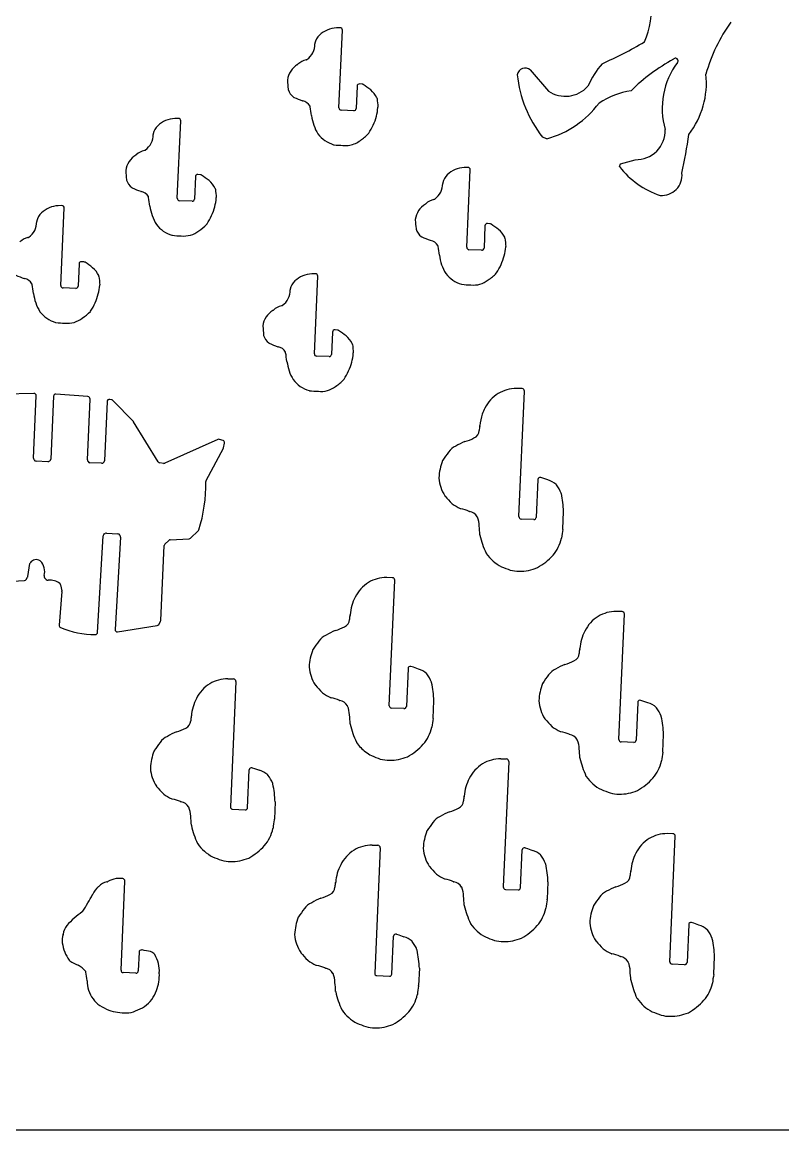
# Model space of a CAD drawing. Extents: x 0 to 821, y 0 to 548.
# Drawn here: x 543.2 to 675.9, y 0 to 193.1 of the extents above; entities that cross this region are included whole.
import ezdxf

# ---------------------------------------------------------------- set-up
doc = ezdxf.new("R2010")
doc.units = 0
doc.header["$MEASUREMENT"] = 0
doc.layers.add('WHITE', color=7, linetype='CONTINUOUS')

msp = doc.modelspace()

# ---------------------------------------------------------------- linework, layer by layer
at = {"layer": 'WHITE', "linetype": 'Continuous'}
for p, q in [((598.653925, 192.160281), (598.023433, 192.149777)), ((598.473925, 178.220281), (599.063746, 191.74046)), ((631.843925, 184.850281), (635.004277, 181.119975)), ((601.633925, 182.000281), (601.463925, 178.090281)), ((602.513925, 182.340281), (602.074144, 182.379606)), ((601.053925, 177.700281), (598.853927, 177.80028)), ((570.453925, 176.370281), (569.823445, 176.360059)), ((570.273925, 162.430281), (570.863746, 175.95046)), ((634.753925, 172.830281), (633.974169, 173.100066)), ((647.413925, 167.960281), (647.603925, 168.470281)), ((647.603925, 168.470281), (650.154254, 169.169629)), ((573.433925, 166.210281), (573.263727, 162.300098)), ((574.313925, 166.550281), (573.874144, 166.589606)), ((620.953925, 167.830281), (620.323433, 167.819777)), ((620.773925, 153.890281), (621.363746, 167.41046)), ((550.143925, 161.160281), (549.51358, 161.149991)), ((549.953925, 147.220281), (550.543863, 160.750346)), ((572.853925, 161.920281), (570.653927, 162.01028)), ((623.943925, 157.660281), (623.773925, 153.750284)), ((624.813925, 158.010281), (624.374414, 158.049818)), ((623.353925, 153.370281), (621.153927, 153.47028)), ((553.123925, 151.000281), (552.953727, 147.090098)), ((553.993925, 151.340281), (553.56409, 151.379879)), ((594.363687, 149.279531), (593.753925, 149.270281)), ((594.183924, 135.340278), (594.763925, 148.860281)), ((552.543925, 146.710281), (550.343925, 146.810281)), ((597.344143, 139.119609), (597.173925, 135.210281)), ((598.213506, 139.459624), (597.783925, 139.500281)), ((596.763725, 134.830099), (594.563925, 134.920281)), ((545.263864, 128.400343), (540.043925, 128.310281)), ((545.193807, 117.119753), (545.663925, 127.990281)), ((548.664143, 127.909609), (548.193925, 116.950281)), ((554.67422, 127.849945), (549.103925, 128.290281)), ((630.363925, 129.250281), (629.423521, 129.270346)), ((629.863925, 106.930281), (630.813746, 128.830474)), ((630.423925, 129.250281), (630.363925, 129.250281)), ((554.583807, 116.839753), (555.043925, 127.430281)), ((558.023768, 126.97963), (557.583925, 116.670281)), ((558.813631, 127.310077), (558.483925, 127.360281)), ((562.603859, 123.49956), (559.033925, 127.190281)), ((566.933546, 116.500495), (562.653925, 123.440281)), ((577.353523, 120.389516), (568.093925, 116.260281)), ((578.244067, 120.210038), (577.633925, 120.400281)), ((575.31383, 113.229723), (578.323925, 118.840281)), ((578.354231, 118.94974), (578.513925, 119.750281)), ((545.303983, 116.809516), (545.243925, 116.920281)), ((547.664079, 116.509511), (545.633925, 116.600281)), ((547.973998, 116.60994), (547.863925, 116.550281)), ((554.693983, 116.529516), (554.633925, 116.640281)), ((557.054079, 116.229511), (555.023925, 116.320281)), ((557.363998, 116.32994), (557.253925, 116.270281)), ((567.874404, 116.219641), (567.223925, 116.310281)), ((633.143925, 113.400281), (632.864116, 106.800458)), ((634.063925, 113.640281), (633.663965, 113.760001)), ((634.903925, 113.320281), (634.063925, 113.640281)), ((632.443925, 106.410281), (630.243927, 106.51028)), ((637.533925, 104.769981), (637.663774, 107.829964)), ((572.583499, 103.190032), (573.903925, 104.449981)), ((556.363857, 86.749988), (557.363925, 103.589981)), ((557.573441, 103.930039), (557.693925, 103.979981)), ((557.893983, 104.030045), (559.923925, 103.909981)), ((560.354406, 103.369956), (559.403925, 87.249981)), ((560.253771, 103.69005), (560.313925, 103.579981)), ((568.123479, 102.150032), (568.793925, 102.789981)), ((569.05435, 102.90003), (572.323925, 103.079981)), ((567.373925, 88.79998), (568.003925, 101.879981)), ((544.223569, 96.509967), (544.563925, 98.729981)), ((541.543514, 95.679987), (543.603925, 95.789981)), ((543.913974, 95.960018), (544.163925, 96.349981)), ((547.113617, 96.280001), (547.393925, 95.959981)), ((549.913767, 95.020013), (550.123925, 93.979981)), ((607.743925, 96.279981), (606.793925, 96.309981)), ((607.233925, 73.95998), (608.193925, 95.869981)), ((607.803925, 96.279981), (607.743925, 96.279981)), ((550.133941, 93.870001), (549.653925, 87.989981)), ((647.803925, 90.379981), (646.864373, 90.39996)), ((647.303925, 68.059981), (648.253746, 89.959974)), ((647.863925, 90.379981), (647.803925, 90.379981)), ((559.864005, 86.829966), (566.733925, 87.919981)), ((567.023723, 88.110008), (567.313925, 88.619981)), ((610.524237, 80.429959), (610.233925, 73.829981)), ((611.473925, 80.669981), (611.033925, 80.799981)), ((612.32402, 80.349972), (611.473925, 80.669981)), ((579.093925, 78.649981), (580.033925, 78.619981)), ((580.483925, 78.199981), (579.533743, 56.29998)), ((580.033925, 78.619981), (580.093746, 78.619972)), ((609.813927, 73.44998), (607.623925, 73.549981)), ((614.903724, 71.80998), (615.033925, 74.829981)), ((650.583925, 74.529981), (650.303925, 67.929984)), ((651.503925, 74.769981), (651.103965, 74.890001)), ((652.343925, 74.449981), (651.503925, 74.769981)), ((649.883925, 67.549981), (647.683927, 67.63998)), ((654.973925, 65.909981), (655.104377, 68.960015)), ((626.693925, 64.689981), (627.643925, 64.669981)), ((628.083925, 64.249981), (627.133924, 42.349978)), ((627.643925, 64.669981), (627.703426, 64.670006)), ((582.533925, 56.169981), (582.824237, 62.769959)), ((583.333925, 63.139981), (583.763925, 63.009981)), ((583.763925, 63.009981), (584.613633, 62.690013)), ((587.333925, 57.169981), (587.203724, 54.14998)), ((579.913925, 55.889981), (582.113927, 55.78998)), ((656.693925, 51.639981), (655.753521, 51.660046)), ((656.193925, 29.319981), (657.143925, 51.219981)), ((656.753925, 51.629981), (656.693925, 51.639981)), ((604.263925, 49.649981), (605.213925, 49.619981)), ((605.663925, 49.199981), (604.703925, 27.29998)), ((605.213925, 49.619981), (605.273746, 49.619972)), ((630.133925, 42.219981), (630.423476, 48.819984)), ((630.933925, 49.179981), (631.363925, 49.049981)), ((631.363925, 49.049981), (632.213456, 48.730013)), ((560.743925, 43.799981), (559.684144, 43.840005)), ((560.453925, 27.839981), (561.133746, 43.379974)), ((634.934817, 43.2307), (634.804325, 40.199981)), ((627.513925, 41.929981), (629.713927, 41.83998)), ((659.483925, 35.789981), (659.194116, 29.189958)), ((660.393925, 36.029981), (659.993477, 36.149983)), ((661.233925, 35.709981), (660.393925, 36.029981)), ((607.703925, 27.169981), (607.993484, 33.770013)), ((608.503925, 34.139981), (608.943925, 34.009981)), ((608.943925, 34.009981), (609.793903, 33.680034)), ((563.593925, 30.989981), (563.454116, 27.709958)), ((564.123925, 31.359981), (564.053857, 31.369973)), ((663.863925, 27.159981), (663.993774, 30.219964)), ((563.033925, 27.319981), (560.833927, 27.41998)), ((612.503925, 28.169981), (612.373724, 25.14998)), ((658.773925, 28.799981), (656.573927, 28.89998)), ((605.093925, 26.889981), (607.283927, 26.78998)), ((0, 0), (820.574183, 0))]:
    msp.add_line(p, q, dxfattribs=at)
for centre, radius, start, end in [((639.525376, 195.338257), 13.4608, 335.189424, 7.391065), ((598.316925, 187.381281), 4.77752, 93.522, 132.917065), ((598.663915, 191.760093), 0.400312, 357.188842, 91.430104), ((689.81922, 176.560304), 28.3463, 144.179566, 164.574072), ((591.093837, 189.25254), 3.161844, 304.267076, 2.136889), ((594.653582, 189.378801), 0.400187, 166.858597, 181.197745), ((597.131292, 188.775642), 2.95024, 134.49401, 166.391641), ((616.172311, 249.824893), 69.8681, 293.823757, 300.605409), ((593.125614, 182.602097), 3.6704, 120.656367, 172.828891), ((591.054986, 186.10818), 0.401517, 299.732986, 312.005053), ((593.411633, 183.654214), 3.00103, 102.850283, 134.086663), ((592.646357, 186.965647), 0.397784, 284.237837, 304.929896), ((655.61168, 176.113001), 14.893785, 138.867888, 156.884643), ((672.590348, 157.641968), 33.0332, 118.508862, 134.532694), ((668.294451, 178.119988), 13.4371, 143.352389, 195.939284), ((657.192363, 186.435954), 0.436439, 317.390035, 147.621542), ((630.980684, 183.719464), 1.422649, 52.642679, 169.017411), ((650.540925, 186.108281), 21.0635, 185.770419, 218.139), ((647.755054, 182.593449), 14.815855, 322.530328, 5.837004), ((589.883846, 183.019498), 0.401995, 174.176924, 185.636173), ((648.599286, 187.370407), 59.2783, 184.247444, 185.702348), ((602.034674, 181.980305), 0.401247, 84.354853, 177.146459), ((602.463925, 181.944281), 0.399157, 54.7493, 82.803765), ((592.232131, 166.479667), 18.942, 51.576377, 56.473232), ((637.966455, 185.590592), 5.36292, 236.472013, 317.392712), ((590.017052, 181.499785), 0.40319, 182.743905, 192.82358), ((592.073925, 182.110281), 2.54804, 195.945, 232.815313), ((590.749542, 180.412529), 0.396081, 237.017922, 249.974266), ((600.034287, 201.015669), 22.9936, 245.814278, 249.771552), ((601.316238, 178.076654), 4.21195, 26.565833, 50.347081), ((604.724076, 179.779749), 0.402241, 5.737324, 26.678211), ((741.973993, 192.065899), 137.396511, 185.11347, 185.729), ((651.357239, 167.905181), 13.4245, 98.281445, 124.034557), ((592.244019, 179.813389), 0.406005, 246.776807, 255.792022), ((591.797523, 177.577981), 1.874196, 29.812599, 79.335176), ((593.074925, 178.306281), 0.403778, 9.115457, 30.2618), ((442.116508, 155.632034), 153.05555, 7.968397, 8.543594), ((598.873925, 178.200281), 0.4005, 177.137595, 267.138), ((601.063925, 178.100281), 0.400125, 268.567904, 358.568), ((595.295374, 179.127029), 10.0053, 346.258277, 355.087781), ((604.873852, 178.309571), 0.392046, 354.248292, 5.994537), ((630.384083, 189.000323), 16.750099, 285.122555, 323.470561), ((570.108491, 171.587374), 4.78119, 93.417906, 132.727792), ((570.463915, 175.970093), 0.400312, 357.188842, 91.430104), ((601.701925, 177.856281), 8.07069, 187.165, 211.408676), ((594.452925, 179.769281), 10.9843, 326.894, 344.047407), ((568.935337, 172.991704), 2.95499, 134.494038, 166.325836), ((650.304619, 174.24029), 5.07289, 268.301457, 2.142176), ((562.894437, 173.462949), 3.161844, 304.253917, 2.126395), ((566.454925, 173.599281), 0.401271, 166.895, 182.716), ((599.114517, 176.99952), 5.45095, 217.909861, 253.256028), ((599.634879, 175.731362), 4.09664, 280.251354, 308.837037), ((598.798697, 178.039521), 6.4681, 301.766784, 318.106414), ((603.328666, 173.996198), 0.396415, 315.925124, 325.166737), ((577.796383, 184.74734), 82.477125, 347.453068, 352.21854), ((562.832459, 170.29964), 0.397347, 303.869682, 317.170688), ((565.195925, 167.865281), 2.99615, 102.565, 133.753499), ((564.445317, 171.175381), 0.398163, 284.368095, 305.074519), ((597.632297, 172.173111), 0.40319, 257.367809, 267.366615), ((599.44925, 186.626994), 14.9696, 262.957032, 268.908009), ((599.628925, 175.730281), 4.09664, 263.483, 280.336), ((564.924925, 166.811281), 3.67103, 120.642, 172.660059), ((561.683708, 167.238173), 0.401995, 173.987002, 185.420646), ((620.401511, 171.562114), 59.2787, 184.219821, 185.684541), ((573.834674, 166.190305), 0.401247, 84.354853, 177.146459), ((574.279925, 166.148281), 0.403435, 57.9645, 85.165594), ((563.958444, 150.743467), 18.9462, 51.302863, 56.21531), ((619.447357, 164.455716), 2.95375, 134.845475, 166.601178), ((620.617733, 163.051331), 4.77752, 93.531719, 132.919564), ((620.963915, 167.430093), 0.400312, 357.188842, 91.430104), ((659.197745, 177.056218), 14.88605, 217.664572, 251.617715), ((654.77756, 166.464309), 3.54518, 265.563816, 5.921846), ((561.81703, 165.710233), 0.40319, 182.80757, 192.94972), ((563.866925, 166.330281), 2.54403, 196.215, 232.936358), ((562.584333, 164.613754), 0.401341, 231.35314, 244.872064), ((571.841499, 185.222428), 22.9936, 245.794576, 249.751318), ((573.12108, 162.29097), 4.20586, 26.543624, 50.370258), ((613.405401, 164.922605), 3.160437, 304.249739, 1.950667), ((616.963925, 165.049281), 0.400374, 166.877, 182.734), ((563.975141, 164.038193), 0.399006, 256.724878, 265.546704), ((563.592431, 161.802156), 1.871583, 29.368721, 79.167944), ((564.880034, 162.512723), 0.401165, 11.164578, 31.115837), ((413.915375, 139.852986), 153.05654, 7.967985, 8.543234), ((570.673925, 162.410281), 0.4005, 177.137595, 267.138), ((572.864112, 162.320276), 0.400125, 268.541115, 357.109325), ((567.097925, 163.354281), 10.0042, 346.212, 354.988088), ((576.524028, 163.990224), 0.402241, 5.669314, 26.623962), ((713.773993, 176.275899), 137.396511, 185.11347, 185.729), ((576.673852, 162.519571), 0.392046, 354.248292, 5.994537), ((615.711663, 159.324221), 3.00103, 102.850871, 134.090293), ((614.95854, 162.642197), 0.40136, 282.3217, 304.193092), ((549.791925, 156.389281), 4.76884, 93.3461, 132.77), ((550.143925, 160.760281), 0.400062, 358.577, 90), ((573.502035, 162.075401), 8.07069, 187.158704, 211.4031), ((566.248925, 163.971281), 10.9829, 326.941, 344.141118), ((615.420317, 158.264513), 3.6661, 120.611124, 172.700958), ((613.330925, 161.750281), 0.398573, 303.954084, 317.243), ((546.143517, 158.387548), 0.400374, 166.622322, 182.454689), ((548.62129, 157.785639), 2.950204, 134.496028, 166.383497), ((612.183846, 158.689498), 0.401995, 174.176924, 185.636173), ((670.901787, 163.006593), 59.2783, 184.214672, 185.670359), ((542.580445, 158.254954), 3.165171, 304.287866, 2.090276), ((570.908925, 161.213281), 5.44309, 217.894, 253.294011), ((571.434925, 159.943281), 4.09046, 263.386, 308.906121), ((570.621175, 162.268207), 6.46391, 301.556198, 317.850081), ((575.126991, 158.204458), 0.396415, 316.274106, 325.527493), ((612.303284, 157.226597), 0.39727, 191.17508, 201.647109), ((614.377867, 157.764487), 2.53787, 195.645828, 232.528897), ((624.344425, 157.650318), 0.400624, 85.707009, 178.575011), ((624.774134, 157.610135), 0.402119, 55.229128, 84.321156), ((614.485925, 142.183281), 18.9448, 51.4063, 56.277834), ((623.615925, 153.747281), 4.21195, 26.5563, 50.350077), ((544.888925, 152.657281), 2.99727, 102.827, 133.81044), ((544.139925, 155.968281), 0.397347, 282.140744, 304.249), ((569.487925, 156.370281), 0.39727, 248.797, 259.301738), ((571.151925, 170.853281), 14.9745, 263.336, 269.280117), ((613.050997, 156.081581), 0.396081, 236.766802, 249.682689), ((622.28409, 176.709992), 22.9957, 245.952462, 249.933234), ((614.551768, 155.470622), 0.393395, 246.344346, 255.641148), ((614.095704, 153.248666), 1.875434, 29.766829, 78.979645), ((627.022925, 155.453281), 0.401793, 3.79262, 26.154352), ((764.176395, 168.838733), 137.403499, 185.579321, 186.191461), ((615.374925, 153.976281), 0.403778, 9.053019, 30.2618), ((464.425927, 131.307187), 153.045508, 7.966975, 8.542045), ((621.173925, 153.870281), 0.4005, 177.137595, 267.138), ((623.373925, 153.770281), 0.4005, 267.137595, 357.138), ((617.615925, 154.861281), 10.0006, 345.872, 354.715819), ((627.174117, 153.982158), 0.401995, 354.020056, 5.344614), ((553.519746, 150.986301), 0.396068, 83.571572, 177.977228), ((553.972604, 150.947115), 0.393743, 57.590876, 86.89601), ((543.729081, 135.474196), 18.9501, 51.62349, 56.517065), ((624.001925, 153.526281), 8.07069, 187.165, 211.408676), ((616.749195, 155.409155), 10.9795, 327.067, 344.203204), ((551.396925, 170.067281), 22.9889, 246.157, 250.105258), ((552.779479, 147.108191), 4.21286, 26.070512, 49.887155), ((556.216077, 148.782644), 0.390089, 5.430838, 26.984399), ((693.376732, 161.973038), 137.40335, 185.493275, 186.108764), ((594.015317, 144.496302), 4.781129, 93.134017, 132.522638), ((594.363915, 148.87908), 0.400451, 357.309285, 90.032624), ((621.414049, 152.670121), 5.45095, 217.917869, 253.263362), ((621.122269, 153.718651), 6.46426, 301.543619, 317.967304), ((625.637357, 149.666881), 0.397971, 316.009764, 325.254069), ((543.730973, 148.814404), 0.396548, 246.669136, 255.900053), ((543.287925, 146.587281), 1.87481, 29.828928, 79.3512), ((544.557691, 147.344802), 0.397281, 5.111792, 26.139583), ((393.754132, 123.645747), 153.050777, 8.345428, 8.921185), ((550.353925, 147.210281), 0.400125, 178.567904, 268.568), ((552.554112, 147.110276), 0.400125, 268.541115, 357.109325), ((546.795766, 148.200649), 10.0006, 345.87573, 354.719506), ((556.353804, 147.313871), 0.401528, 355.200835, 5.319851), ((592.845925, 145.903281), 2.955144, 134.250347, 166.356), ((619.933621, 147.834586), 0.394738, 256.925264, 267.117759), ((621.745598, 162.297444), 14.9696, 262.971115, 268.920665), ((621.934298, 151.400122), 4.09675, 263.402664, 308.848344), ((553.192035, 146.865401), 8.07069, 187.158704, 211.4031), ((545.925925, 148.732281), 10.9781, 327.107, 344.292593), ((586.805525, 146.373689), 3.16073, 304.229836, 2.113717), ((590.364825, 146.508855), 0.401152, 166.81629, 182.65598), ((589.116524, 140.781962), 2.991813, 102.791579, 134.103495), ((588.351874, 144.084483), 0.398306, 284.87455, 305.554479), ((550.599121, 146.003028), 5.44309, 217.890634, 253.292691), ((551.121925, 144.742281), 4.09932, 263.438, 308.859748), ((550.312925, 147.059281), 6.46391, 301.538, 317.827401), ((554.808925, 142.996281), 0.404198, 316.797, 326.020041), ((588.835142, 139.72141), 3.67123, 120.648102, 172.671431), ((586.766925, 143.229281), 0.401105, 299.381, 311.81475), ((549.129984, 141.172017), 0.394089, 255.95233, 264.836207), ((550.923489, 155.637581), 14.9702, 262.982393, 268.966461), ((585.593925, 140.150281), 0.40196, 174.370833, 185.711), ((644.315118, 144.422946), 59.278281, 184.172122, 185.637175), ((597.745572, 139.100218), 0.401897, 84.524001, 177.234532), ((598.192032, 139.056597), 0.403599, 58.372514, 86.949944), ((587.871037, 123.65139), 18.946322, 51.312931, 56.225893), ((585.726635, 138.627037), 0.404018, 183.81954, 193.827093), ((587.770246, 139.23417), 2.535526, 196.112981, 232.987093), ((586.493335, 137.524546), 0.401812, 231.622069, 245.02591), ((595.740623, 158.137314), 22.993774, 245.823878, 249.781271), ((597.02528, 135.195571), 4.21384, 26.563566, 50.356478), ((587.892959, 136.946267), 0.398375, 255.596127, 264.318105), ((587.503345, 134.710535), 1.87235, 29.425079, 79.220886), ((588.777755, 135.450622), 0.399176, 7.099332, 26.766431), ((437.970236, 111.785498), 153.052, 8.338213, 8.913537), ((594.583925, 135.320281), 0.4005, 177.138, 267.137595), ((596.774112, 135.230276), 0.400312, 268.513129, 357.136943), ((591.012925, 136.295281), 10.001794, 345.906403, 354.805), ((600.433792, 136.902633), 0.401761, 5.485623, 26.19154), ((737.678712, 149.244779), 137.397, 185.137652, 185.753755), ((600.574038, 135.431381), 0.401774, 354.039744, 5.556114), ((597.412226, 134.971849), 8.068987, 187.057092, 210.968096), ((590.153914, 136.869805), 10.980366, 327.006122, 344.089934), ((594.819925, 134.122281), 5.442831, 217.354581, 253.275), ((595.330925, 132.849281), 4.094583, 263.591816, 308.397), ((594.520574, 135.168675), 6.466091, 301.240918, 317.972553), ((599.031927, 131.109069), 0.397126, 317.292083, 326.599082), ((545.263925, 128.000281), 0.400125, 358.567904, 90.0087), ((549.065572, 127.890218), 0.401897, 84.524001, 177.234532), ((554.64394, 127.450592), 0.4005, 357.093044, 85.664073), ((593.405307, 129.276797), 0.397172, 247.545535, 256.698133), ((595.173881, 144.151091), 15.373737, 263.051178, 268.882032), ((629.515737, 123.080779), 6.23964, 121.520753, 153.656006), ((629.437998, 123.011283), 6.25908, 90.132522, 120.581488), ((630.413915, 128.850094), 0.400312, 357.190776, 88.567254), ((558.42159, 126.967175), 0.398018, 80.989691, 178.206709), ((558.746321, 126.923852), 0.392046, 42.811242, 80.113899), ((630.860925, 122.279281), 7.80174, 152.765, 161.23), ((630.841981, 122.234558), 7.798345, 160.874101, 175.914397), ((562.326262, 123.214328), 0.398016, 34.589742, 45.777124), ((621.522756, 121.979217), 1.410997, 290.786474, 359.231686), ((625.405245, 121.968082), 2.47163, 162.786653, 180.180484), ((622.664472, 122.827032), 0.400682, 341.442558, 354.720683), ((577.50816, 120.018871), 0.401609, 71.750687, 112.646424), ((578.123963, 119.830466), 0.398121, 348.380562, 72.441574), ((624.415661, 109.980768), 10.7855, 111.721366, 121.166212), ((618.272922, 127.485568), 7.788091, 286.033753, 298.788551), ((577.956629, 119.000902), 0.40088, 336.379808, 352.667587), ((644.939925, 97.524881), 34.2702, 142.935, 145.83501), ((620.039323, 116.496013), 2.96926, 113.951291, 145.443375), ((545.592936, 117.114002), 0.39917, 179.174559, 209.032818), ((545.655503, 116.999065), 0.399368, 208.334815, 266.902776), ((547.686384, 116.910369), 0.401478, 266.815246, 296.245474), ((547.792925, 116.968281), 0.401404, 296.808, 357.429845), ((554.982936, 116.834002), 0.39917, 179.174559, 209.032818), ((555.045503, 116.719065), 0.399368, 208.334815, 266.902776), ((557.076384, 116.630369), 0.401478, 266.815246, 296.245474), ((557.182925, 116.688281), 0.401404, 296.808, 357.429845), ((567.277032, 116.708104), 0.401352, 211.149455, 262.396294), ((567.914469, 116.61643), 0.398807, 264.234266, 296.742514), ((625.346314, 113.242274), 9.45398, 158.608469, 177.162506), ((616.915036, 116.552921), 0.396081, 146.717088, 159.672956), ((548.852057, 112.658694), 26.414362, 342.28222, 0.827301), ((575.662752, 113.03597), 0.399108, 150.95691, 179.409753), ((616.303925, 113.685281), 0.40078, 176.424, 183.571343), ((622.639993, 114.201432), 6.75773, 184.592784, 212.705363), ((633.542925, 113.379281), 0.399498, 72.3633, 176.987212), ((634.095288, 110.114886), 3.30582, 46.423368, 75.841211), ((636.115183, 112.208836), 0.396989, 41.190878, 49.297955), ((632.136925, 109.085281), 5.45449, 20.5481, 38.359594), ((617.30437, 110.725392), 0.392102, 206.554748, 215.075719), ((637.834053, 128.702862), 27.6783, 221.121335, 224.769391), ((636.87858, 110.846688), 0.396548, 13.651706, 22.708428), ((618.160861, 106.903615), 19.5249, 2.719391, 11.93164), ((618.491123, 109.462628), 0.397555, 219.401514, 229.675259), ((624.48188, 118.174779), 10.9687, 235.276065, 243.713819), ((619.823281, 108.688509), 0.40102, 240.257994, 255.648563), ((618.45771, 101.595638), 6.822881, 66.453031, 79.305217), ((621.323005, 108.225148), 0.39989, 249.575749, 261.48911), ((620.873226, 105.849799), 2.018024, 32.036568, 78.839742), ((622.241975, 106.714687), 0.398997, 21.352817, 31.016037), ((618.913925, 105.288281), 4.01966, 0.024415, 23.0167), ((630.263925, 106.910281), 0.4005, 177.137595, 267.138), ((632.463737, 106.81029), 0.4005, 267.164454, 358.593324), ((573.635429, 104.743328), 0.397671, 312.467303, 341.940212), ((584.134506, 101.46729), 38.98689, 3.37132, 5.62695), ((649.41084, 102.201736), 12.148241, 168.084476, 175.286397), ((637.136256, 104.802624), 0.399006, 346.573322, 355.307296), ((557.767421, 103.575952), 0.40374, 118.715261, 178.008762), ((557.886925, 103.633281), 0.3968, 88.9808, 119.103691), ((559.894925, 103.509281), 0.401748, 26.7367, 85.86053), ((559.953859, 103.401666), 0.4018, 355.47357, 26.345955), ((569.070534, 102.498565), 0.401791, 92.308454, 133.506827), ((572.306925, 103.481481), 0.40186, 272.424525, 313.5), ((623.443691, 103.722468), 0.391567, 174.502721, 184.796326), ((638.651009, 107.278264), 16.005, 192.956631, 204.819444), ((630.536459, 104.694808), 6.93209, 319.579192, 347.123765), ((636.905844, 103.249349), 0.400888, 345.654394, 352.931747), ((568.405389, 101.863737), 0.401793, 134.557892, 177.683067), ((624.478925, 100.753081), 0.403771, 208.567, 218.817379), ((630.139925, 104.693781), 7.30042, 215.062, 242.812855), ((544.954511, 98.681101), 0.393633, 144.445324, 172.866815), ((545.655925, 98.170281), 1.261331, 58.0024, 144.094386), ((546.097925, 98.905281), 0.404034, 42.8462, 55.929054), ((544.533008, 97.363575), 2.60058, 344.073261, 44.303912), ((627.756925, 107.552281), 10.9074, 299.292, 317.6186), ((547.413874, 96.538408), 0.396142, 163.645332, 220.715867), ((652.391925, 163.091281), 69.754, 248.48, 249.842277), ((629.905925, 103.528481), 6.11851, 255.31, 269.98083), ((630.04167, 105.107467), 7.69866, 268.974453, 293.353868), ((543.589925, 96.183281), 0.393549, 272.038653, 325.434), ((543.83155, 96.565003), 0.395863, 327.099979, 352.008343), ((547.701056, 96.217023), 0.400501, 219.926419, 277.551284), ((548.137809, 93.286278), 2.56267, 50.020425, 98.620615), ((549.518819, 94.949168), 0.401252, 10.169496, 48.56382), ((606.900097, 90.136987), 6.236918, 121.584257, 153.806576), ((606.802925, 90.039881), 6.270106, 90.082241, 120.363), ((607.793925, 95.879981), 0.400125, 358.567904, 88.5679), ((549.734925, 93.889181), 0.399457, 357.248, 13.138678), ((608.212349, 89.273191), 7.798155, 152.367371, 175.905161), ((598.890925, 89.014881), 1.413472, 292.61, 359.396639), ((602.776725, 89.013379), 2.472443, 162.909978, 180.31013), ((600.036842, 89.873693), 0.39965, 340.451092, 353.728991), ((646.983783, 84.20632), 6.266826, 121.668068, 153.730075), ((646.861138, 84.136581), 6.26338, 89.970403, 120.378163), ((647.853925, 89.979781), 0.400312, 357.164, 88.568619), ((550.054934, 87.958607), 0.402235, 175.526419, 246.421886), ((555.961612, 102.068612), 15.698631, 247.262906, 270.046139), ((559.800925, 87.222781), 0.397931, 176.08057, 279.123), ((566.681925, 88.315381), 0.398805, 277.492109, 329), ((566.977925, 88.831981), 0.397291, 327.750026, 355.38), ((601.772925, 77.009581), 10.785486, 111.421325, 120.84), ((595.6812, 94.541147), 7.79429, 286.032243, 298.785214), ((648.28707, 83.381637), 7.80221, 152.535395, 176.043626), ((555.968925, 86.765181), 0.395231, 270.77264, 357.797), ((622.295882, 64.534385), 34.27515, 142.856817, 145.779177), ((597.422165, 83.536484), 2.976709, 113.319314, 145.324278), ((602.715546, 80.279914), 9.45365, 158.595772, 177.150034), ((594.296828, 83.586296), 0.408975, 146.80955, 159.431294), ((638.963038, 83.109024), 1.410717, 290.77855, 359.227187), ((642.843775, 83.100495), 2.47017, 162.823211, 180.243518), ((640.105498, 83.959846), 0.399949, 341.053462, 354.277229), ((641.851925, 71.108881), 10.7855, 111.7, 121.142558), ((635.711249, 88.615086), 7.788475, 286.045749, 298.801044), ((593.674083, 80.727663), 0.401114, 176.813838, 183.956949), ((600.009925, 81.241981), 6.75777, 184.60027, 212.712), ((610.921925, 80.418281), 0.397793, 73.647037, 178.318), ((611.473252, 77.15027), 3.310877, 46.451906, 75.110158), ((613.448556, 79.294827), 0.398244, 32.701562, 39.843932), ((609.502193, 76.122365), 5.459584, 20.563092, 38.351943), ((662.448925, 58.751281), 34.2733, 143.12, 146.033547), ((637.471582, 77.61983), 2.97206, 113.761777, 145.10439), ((579.200097, 72.476987), 6.236918, 121.584257, 153.806576), ((579.102925, 72.379881), 6.27017, 90.082241, 120.363), ((580.083916, 78.219603), 0.40049, 357.191609, 88.593472), ((594.681116, 77.772174), 0.400914, 207.027561, 215.389772), ((615.209211, 95.726521), 27.670888, 221.090034, 224.737383), ((614.249415, 77.883013), 0.396871, 14.14684, 23.298052), ((595.529835, 73.955679), 19.523676, 2.566657, 11.895409), ((642.783925, 74.369781), 9.45216, 158.591, 177.087958), ((634.355925, 77.683981), 0.396081, 146.952, 159.907754), ((595.838908, 76.534917), 0.403212, 224.933072, 236.159673), ((601.888408, 85.182846), 10.956958, 235.06771, 243.466329), ((597.188698, 75.724478), 0.395884, 240.486711, 256.220559), ((595.823925, 68.626881), 6.832271, 66.4502, 79.283308), ((580.512349, 71.613191), 7.798155, 152.367371, 175.905161), ((598.731925, 75.243181), 0.395577, 243.220621, 255.644), ((598.255925, 72.888281), 2.007572, 32.2654, 79.149499), ((599.609858, 73.747668), 0.403887, 22.155154, 31.712347), ((596.283917, 72.32899), 4.01971, 0.441626, 23.005653), ((607.633925, 73.949981), 0.400125, 178.568, 268.567904), ((609.833925, 73.849981), 0.4005, 267.138, 357.137595), ((633.743925, 74.819981), 0.401123, 175.711, 184.277385), ((640.082967, 75.332457), 6.76084, 184.601544, 212.699762), ((650.982925, 74.509281), 0.399498, 72.3633, 177.030175), ((651.535925, 71.244481), 3.30582, 46.4386, 75.85236), ((653.553429, 73.340553), 0.396989, 40.805129, 48.963304), ((649.577334, 70.214389), 5.45449, 20.560343, 38.367133), ((575.076725, 71.353379), 2.472443, 162.909978, 180.31013), ((572.336842, 72.213693), 0.39965, 340.451092, 353.728991), ((561.500135, 68.569166), 38.9881, 3.280208, 5.579675), ((626.780412, 69.232889), 12.148, 168.090127, 175.244445), ((614.503661, 71.830251), 0.400576, 346.965483, 357.09938), ((634.74437, 71.855292), 0.392102, 206.554748, 215.075719), ((655.275509, 89.831095), 27.6783, 221.116753, 224.765112), ((654.326478, 71.95947), 0.396447, 17.696079, 25.472251), ((635.599987, 68.043755), 19.5259, 2.689615, 11.92969), ((567.980965, 76.88108), 7.794344, 286.034779, 298.786972), ((571.190925, 71.354881), 1.41353, 292.61, 359.396639), ((600.823994, 70.820044), 0.400136, 182.866692, 193.007328), ((616.032606, 74.311514), 16.004374, 192.931414, 204.794335), ((607.914558, 71.731753), 6.923112, 319.440449, 347.13213), ((614.277738, 70.296475), 0.400493, 344.57479, 351.89596), ((635.928925, 70.594981), 0.397555, 219.898, 230.089555), ((641.926925, 79.301781), 10.9687, 235.244, 243.682303), ((569.722165, 65.876484), 2.976709, 113.319314, 145.324278), ((574.072925, 59.349581), 10.7855, 111.420824, 120.84), ((637.262925, 69.822381), 0.404701, 240.552, 255.833366), ((635.896199, 62.726297), 6.822514, 66.437847, 79.291722), ((638.759925, 69.355881), 0.39989, 250.046, 261.934804), ((638.312925, 66.980581), 2.01761, 32.005992, 78.8287), ((639.682212, 67.843777), 0.399108, 21.486848, 31.108604), ((636.353925, 66.417892), 4.019812, 0.030451, 23.021794), ((647.703925, 68.039981), 0.4005, 177.137595, 267.138), ((649.903925, 67.949981), 0.4005, 267.137595, 357.138), ((575.015546, 62.619916), 9.45365, 158.595792, 177.150044), ((566.588849, 65.930337), 0.400087, 146.668405, 159.571978), ((594.595882, 46.874385), 34.27515, 142.856817, 145.779177), ((601.874031, 67.750203), 0.399832, 202.083583, 211.720516), ((607.517729, 71.715861), 7.296841, 214.909792, 232.978235), ((607.498925, 71.729581), 7.29651, 233.161, 242.627), ((605.134925, 74.590581), 10.899927, 299.028866, 317.524), ((601.575499, 62.5975), 38.986086, 3.371081, 5.626808), ((666.849287, 63.327562), 12.147616, 168.063698, 175.219562), ((654.575413, 65.928973), 0.398964, 347.111393, 357.271394), ((629.877816, 130.086752), 69.756874, 248.35187, 249.707145), ((607.272347, 70.568936), 6.118924, 254.962924, 269.918411), ((607.416925, 72.148581), 7.700089, 268.859298, 292.988), ((626.789925, 58.515481), 6.23255, 121.493149, 153.669), ((626.700925, 58.429181), 6.26085, 90.064061, 120.386), ((627.688893, 64.274482), 0.39579, 356.450827, 87.895729), ((640.894025, 64.909421), 0.400372, 182.78318, 192.91111), ((656.103609, 68.381362), 16.0012, 192.860075, 204.680198), ((647.976117, 65.824407), 6.93209, 319.583542, 347.127025), ((654.344925, 64.375681), 0.400646, 346.184, 354.877905), ((565.974083, 63.067663), 0.401114, 176.813838, 183.956949), ((572.313845, 63.572384), 6.760916, 184.516543, 212.699521), ((583.221925, 62.758281), 0.397859, 73.647037, 178.318), ((583.765192, 59.494626), 3.306108, 46.429284, 75.129921), ((585.783063, 61.590977), 0.396802, 40.747987, 48.897421), ((581.802193, 58.462365), 5.459584, 20.563092, 38.351943), ((566.956881, 60.136116), 0.396569, 213.037338, 220.231338), ((587.507947, 78.06797), 27.671011, 221.093817, 224.741356), ((586.549415, 60.223013), 0.396871, 14.14684, 23.298052), ((567.829835, 56.295679), 19.523676, 2.566657, 11.895409), ((628.114925, 57.663281), 7.80011, 152.375563, 175.981), ((641.931605, 61.864496), 0.402655, 204.110523, 215.624248), ((647.579925, 65.823781), 7.30042, 215.062, 242.812855), ((645.197444, 68.682972), 10.9074, 299.28887, 317.614077), ((568.158001, 58.846084), 0.397811, 220.045165, 230.306033), ((574.152925, 67.544281), 10.9602, 235.239278, 243.685), ((622.674208, 57.391998), 2.470444, 162.862204, 180.046269), ((619.936702, 58.253298), 0.39965, 340.51121, 353.775991), ((669.831925, 124.221281), 69.754, 248.48, 249.842277), ((647.345925, 64.658481), 6.11851, 255.31, 269.980657), ((647.478925, 66.247081), 7.70825, 268.996, 293.345454), ((569.489305, 58.064132), 0.395693, 240.457872, 256.1233), ((568.123925, 50.966881), 6.83218, 66.4502, 79.283308), ((571.031925, 57.583181), 0.395572, 243.220621, 255.644), ((570.555925, 55.228281), 2.00751, 32.2654, 79.149499), ((571.909858, 56.087668), 0.403887, 22.155154, 31.712347), ((568.583917, 54.66899), 4.01971, 0.441626, 23.005653), ((579.933925, 56.289781), 0.400312, 178.54, 267.136165), ((582.133925, 56.189981), 0.4005, 267.138, 357.137595), ((615.543228, 62.905577), 7.78996, 286.334335, 299.116581), ((618.794925, 57.401781), 1.40886, 292.485, 359.521022), ((533.800135, 50.909166), 38.9881, 3.280208, 5.579675), ((586.803661, 54.170251), 0.400576, 346.965483, 357.09938), ((617.322146, 51.926476), 2.976698, 113.318962, 145.323943), ((621.621925, 45.374881), 10.7807, 111.139018, 120.54), ((573.123994, 53.160044), 0.400136, 182.866692, 193.007328), ((588.337738, 56.610604), 16.000273, 192.784521, 204.639958), ((580.206437, 54.075711), 6.931868, 319.458465, 347.115491), ((586.577831, 52.63681), 0.400449, 344.530076, 351.846606), ((599.080412, 51.572889), 12.148, 168.090127, 175.244445), ((614.183824, 51.952842), 0.405984, 144.285505, 155.686362), ((642.258408, 33.011552), 34.272526, 143.036092, 145.973118), ((622.615635, 48.670141), 9.453727, 158.597322, 177.151437), ((655.855925, 45.482481), 6.23517, 121.655, 153.753), ((655.767162, 45.400981), 6.25908, 90.124874, 120.571758), ((656.743925, 51.229981), 0.400125, 358.568, 88.567904), ((574.148925, 50.133081), 0.403771, 208.589125, 218.813), ((579.819925, 54.054981), 7.29788, 214.895826, 242.359), ((577.435925, 56.929281), 10.8983, 299.027586, 317.525), ((604.36027, 43.465692), 6.232766, 121.500747, 153.67215), ((604.288925, 43.384181), 6.26584, 90.228604, 120.555), ((605.263916, 49.219603), 0.40049, 357.191609, 88.593472), ((613.574083, 49.117663), 0.401114, 176.813838, 183.956949), ((619.913845, 49.622384), 6.760916, 184.516543, 212.699521), ((630.821048, 48.798144), 0.398171, 73.531516, 176.855731), ((631.394665, 45.528087), 3.304958, 46.869028, 75.655808), ((602.004051, 112.494114), 69.759308, 248.497386, 249.85954), ((579.575331, 52.908133), 6.118126, 254.927176, 269.890452), ((579.716925, 54.488581), 7.70012, 268.859298, 292.988), ((633.33148, 47.710982), 0.395704, 26.892304, 35.367308), ((629.406688, 44.506111), 5.454284, 20.541905, 38.345571), ((634.157404, 46.246606), 0.396657, 18.125574, 25.917831), ((615.429792, 42.337902), 19.525446, 2.620753, 11.917619), ((657.171609, 44.621779), 7.798158, 152.356061, 175.895301), ((605.681925, 42.612381), 7.79779, 152.359483, 175.899), ((614.579447, 46.147741), 0.397063, 206.606411, 215.006932), ((635.114634, 64.110635), 27.677748, 221.08905, 224.736056), ((615.735925, 44.907981), 0.396282, 224.564467, 235.85), ((621.788747, 53.573501), 10.966388, 235.094226, 243.491726), ((651.735925, 44.360781), 2.47163, 162.84, 180.249886), ((648.994789, 45.217754), 0.400452, 341.397986, 354.585124), ((558.472301, 40.68915), 2.60341, 100.370421, 137.141003), ((557.952925, 43.645981), 0.399104, 277.301536, 296.896131), ((560.524925, 39.067981), 4.85231, 101.067, 119.528), ((559.68207, 43.440984), 0.399026, 89.702254, 102.825904), ((560.733925, 43.399781), 0.400312, 357.164, 88.568619), ((600.245925, 42.350781), 2.47163, 162.839368, 180.25), ((597.508591, 43.209718), 0.397495, 340.958833, 354.270943), ((617.058319, 44.124603), 0.399849, 245.759052, 260.74008), ((615.684925, 37.029081), 6.82755, 66.0756, 78.946176), ((618.590402, 43.645707), 0.399786, 250.006099, 261.810762), ((618.145925, 41.275281), 2.0124, 31.9428, 78.897024), ((644.638925, 49.890181), 7.79267, 285.748853, 298.471), ((647.84909, 44.362244), 1.415325, 290.89169, 359.504383), ((468.319109, 89.89254), 99.948794, 328.802424, 330.726477), ((555.141382, 41.190036), 0.400636, 334.829318, 342.566462), ((558.647003, 39.800734), 3.37144, 129.023842, 157.884328), ((556.257837, 42.724032), 0.404243, 311.216874, 319.216653), ((593.11469, 47.856005), 7.78996, 286.323137, 299.109618), ((596.360925, 42.354881), 1.41353, 292.61, 359.396639), ((619.525925, 42.109381), 0.400654, 26.7908, 35.136367), ((616.181925, 40.717781), 4.02166, 0.316768, 23.012229), ((581.398925, 36.970381), 38.9873, 3.24895, 5.548532), ((627.533925, 42.329981), 0.4005, 177.138, 267.137595), ((629.733925, 42.239981), 0.4005, 267.138, 357.137595), ((671.27166, 19.917178), 34.2702, 142.939814, 145.840233), ((646.374624, 38.880647), 2.97667, 113.997658, 145.416178), ((650.741925, 32.368881), 10.7855, 111.7, 121.142447), ((594.892146, 36.876476), 2.976698, 113.318962, 145.323943), ((599.191925, 30.324881), 10.7807, 111.139018, 120.54), ((620.72374, 39.204583), 0.400936, 183.520105, 193.647564), ((635.920097, 42.710936), 15.996543, 193.009241, 204.84432), ((634.175242, 38.666961), 0.400446, 345.987134, 354.704464), ((646.679925, 37.620581), 12.148, 168.079, 175.233569), ((634.406423, 40.223273), 0.398583, 346.452778, 356.649911), ((651.676308, 35.63186), 9.45398, 158.608374, 177.161811), ((643.245121, 38.942751), 0.396081, 146.739472, 159.708336), ((561.211106, 26.796461), 13.4916, 123.858701, 139.099708), ((553.473662, 38.33981), 0.405097, 303.002121, 327.135434), ((600.185546, 33.619914), 9.45365, 158.595772, 177.150034), ((591.766828, 36.926296), 0.408975, 146.80955, 159.431294), ((619.765882, 17.874385), 34.27515, 142.856817, 145.779177), ((627.806597, 40.115898), 6.931754, 319.454732, 347.113692), ((552.791535, 33.98474), 2.42248, 137.221254, 176.326036), ((621.770925, 36.135981), 0.394975, 201.705083, 211.436), ((627.412328, 40.110804), 7.295244, 214.965876, 242.498095), ((625.031786, 42.975859), 10.905688, 299.027202, 317.513094), ((642.633925, 36.074981), 0.40078, 176.424, 183.571343), ((648.969974, 36.591361), 6.75773, 184.594728, 212.705651), ((659.881366, 35.768051), 0.398046, 73.641135, 176.84176), ((660.425925, 32.504481), 3.30582, 46.4386, 75.85236), ((662.443429, 34.600553), 0.396989, 40.805129, 48.963304), ((658.467334, 31.474389), 5.45449, 20.560343, 38.367133), ((553.823326, 32.925726), 3.63481, 162.147626, 185.298402), ((549.980377, 34.13081), 0.393764, 346.671366, 1.332917), ((591.144083, 34.067663), 0.401114, 176.813838, 183.956949), ((597.483845, 34.572384), 6.760916, 184.516543, 212.699521), ((608.395925, 33.751781), 0.402853, 74.453055, 177.406), ((608.960302, 30.480826), 3.306028, 46.77884, 75.395484), ((610.918556, 32.634827), 0.398244, 32.701562, 39.843932), ((606.972193, 29.462365), 5.459584, 20.563092, 38.351943), ((650.125029, 98.331668), 69.751427, 248.042394, 249.399876), ((627.135367, 38.953565), 6.113592, 255.294546, 270.265862), ((627.337925, 40.542781), 7.70471, 268.704533, 292.799), ((643.633925, 33.116181), 0.392102, 206.7, 215.243708), ((664.161652, 51.085184), 27.6714, 221.113155, 224.762047), ((663.208294, 33.237573), 0.396548, 13.475595, 22.601198), ((644.49088, 29.293228), 19.5249, 2.720528, 11.931901), ((556.980925, 33.552881), 6.84493, 188.086, 215.582525), ((563.995925, 30.971681), 0.402483, 81.7242, 177.393559), ((549.559925, -47.441919), 80.1365, 78.4435, 79.528872), ((565.445925, 30.095881), 0.98851, 27.3487, 80.210622), ((592.126881, 31.136116), 0.396569, 213.037338, 220.231338), ((611.719415, 31.223013), 0.396871, 14.14684, 23.298052), ((592.999835, 27.295679), 19.523676, 2.566657, 11.895409), ((644.818925, 31.854981), 0.397555, 219.898, 230.089555), ((650.816925, 40.561781), 10.9687, 235.244, 243.682303), ((551.737925, 29.815681), 0.406423, 217.188, 238.264567), ((556.459925, 37.031681), 9.02994, 236.866, 247.155549), ((561.922944, 27.753654), 5.21425, 355.889985, 32.431469), ((612.752828, 48.98727), 27.674619, 220.866004, 224.528676), ((593.276366, 29.89503), 0.403899, 231.258797, 241.533122), ((599.40694, 38.494582), 10.962056, 234.773066, 243.20056), ((646.152925, 31.082381), 0.404701, 240.552, 255.833366), ((644.78635, 23.986231), 6.82255, 66.438471, 79.293066), ((647.694925, 30.601981), 0.404882, 243.387, 255.486117), ((647.216225, 28.237805), 2.007921, 32.274305, 79.171768), ((648.572212, 29.103777), 0.399108, 21.486848, 31.108604), ((645.243925, 27.678281), 4.01966, 0.024415, 23.0167), ((656.593925, 29.299981), 0.4005, 177.137595, 267.138), ((658.793925, 29.199781), 0.400312, 267.136165, 358.594), ((552.830925, 28.329281), 0.400152, 64.366657, 72.0569), ((550.024925, 23.769281), 5.75227, 42.967462, 58.8086), ((553.942925, 27.422481), 0.395401, 8.363495, 42.5684), ((479.070275, 15.658258), 76.18666, 7.84707, 8.926547), ((560.853925, 27.819981), 0.4005, 177.137595, 267.138), ((563.053925, 27.719781), 0.400312, 267.136165, 358.594), ((560.160585, 26.887727), 6.97737, 338.318545, 3.634092), ((567.523992, 27.356085), 0.400918, 176.588918, 183.732961), ((594.628645, 29.074457), 0.399757, 245.755348, 260.69065), ((593.293925, 21.966881), 6.83218, 66.4502, 79.286788), ((596.201925, 28.583181), 0.395572, 243.220621, 255.644), ((595.720925, 26.232081), 2.00485, 31.8491, 78.988712), ((597.094958, 27.061308), 0.400654, 26.482512, 34.807221), ((593.751925, 25.667581), 4.02171, 0.461679, 23.014852), ((605.103925, 27.289981), 0.400125, 178.568, 268.567904), ((607.303925, 27.189981), 0.4005, 267.138, 357.137595), ((610.464805, 23.852222), 38.98709, 3.378765, 5.634405), ((675.74084, 24.591736), 12.148241, 168.084476, 175.286397), ((663.466256, 27.192624), 0.399006, 346.573322, 355.307296), ((554.158008, 25.967644), 0.39642, 3.229946, 13.469464), ((559.385942, 25.83403), 4.83466, 178.15151, 217.962829), ((558.970137, 21.909119), 38.9881, 3.280276, 5.579764), ((611.973661, 25.170251), 0.400576, 346.965483, 357.09938), ((649.783871, 26.172357), 0.400372, 183.203939, 193.354004), ((664.997925, 29.619781), 16.0001, 192.782, 204.636436), ((656.866459, 27.084808), 6.93209, 319.579192, 347.123765), ((663.235844, 25.639349), 0.400888, 345.654394, 352.931747), ((561.206273, 26.17273), 5.74824, 305.619726, 341.091466), ((598.293994, 24.160044), 0.400136, 182.866692, 193.007328), ((613.502606, 27.651514), 16.004374, 192.931414, 204.794335), ((605.37722, 25.076627), 6.931462, 319.444748, 347.106817), ((611.749673, 23.635837), 0.398566, 344.597752, 351.946918), ((624.250541, 22.573503), 12.148, 168.093086, 175.24742), ((558.607202, 24.676918), 3.53554, 210.92426, 238.577565), ((592.859842, 91.477143), 78.5962, 242.660812, 243.925855), ((558.063925, 32.619781), 12.8753, 292.563, 300.270245), ((650.808925, 23.143081), 0.403771, 208.567, 218.817379), ((656.469925, 27.083781), 7.30042, 215.062, 242.812855), ((654.087444, 29.942972), 10.9074, 299.28887, 317.614077), ((560.993925, 28.418581), 8.00072, 250.431, 273.153376), ((561.627152, 23.678667), 3.25437, 266.597987, 295.032189), ((599.344031, 21.090203), 0.399832, 202.083583, 211.720516), ((604.982328, 25.060804), 7.295245, 214.965902, 242.498096), ((602.588297, 27.907688), 10.896364, 299.135578, 317.668873), ((678.721925, 85.481281), 69.754, 248.48, 249.842277), ((656.235925, 25.918481), 6.11851, 255.31, 269.98083), ((656.370925, 27.497481), 7.69866, 268.98, 293.360101), ((627.334925, 83.421881), 69.7478, 248.359821, 249.715), ((604.742925, 23.908781), 6.11877, 254.949523, 269.913), ((604.907925, 25.492781), 7.70471, 268.703786, 292.799)]:
    msp.add_arc(centre, radius, start, end, dxfattribs=at)

doc.saveas('drawing.dxf')
